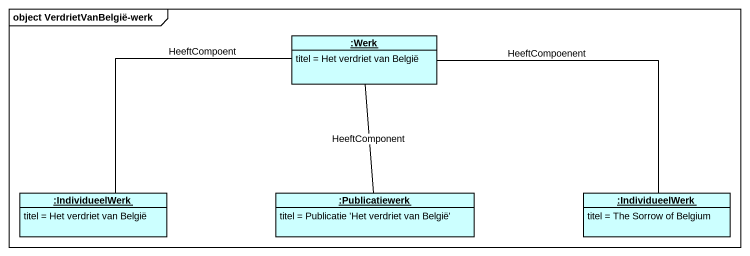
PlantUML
@startuml
mainframe object VerdrietVanBelgië-werk
hide circle
hide empty members
object ":Werk" as Werk #CCFFFF {
  titel = Het verdriet van België
}
object ":IndividueelWerk" as IndividueelWerk #CCFFFF {
  titel = Het verdriet van België
}
object ":Publicatiewerk" as Publicatiewerk #CCFFFF {
  titel = Publicatie 'Het verdriet van België'
}
object ":IndividueelWerk" as IndividueelWerk_2 #CCFFFF {
  titel = The Sorrow of Belgium
}
Werk -left- IndividueelWerk : HeeftCompoent
Werk -- Publicatiewerk : HeeftComponent
Werk -right- IndividueelWerk_2 : HeeftCompoenent
@enduml
